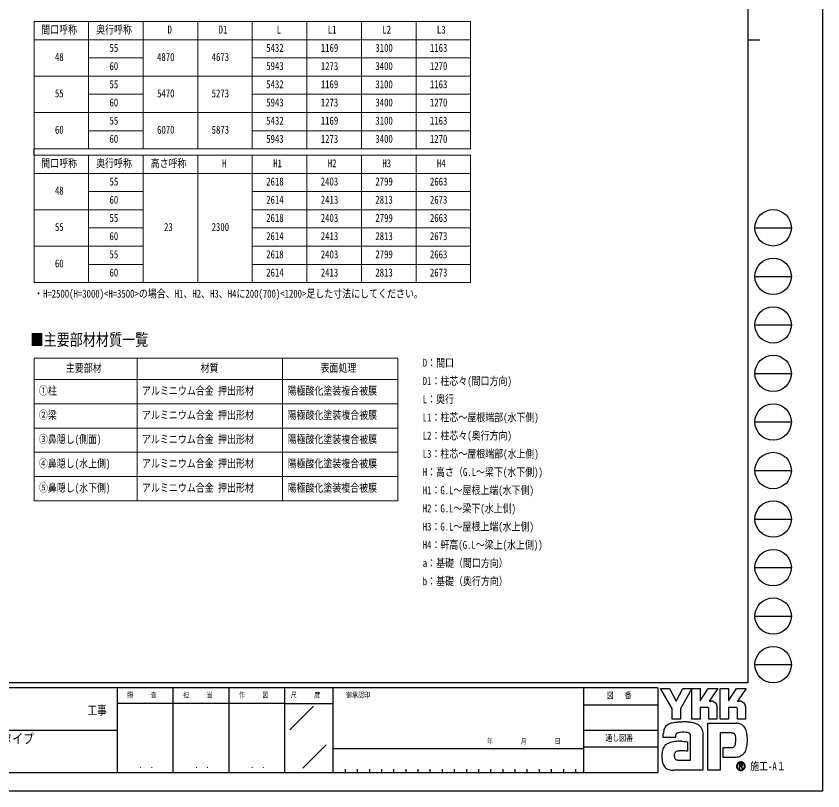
# Model space of a CAD drawing. Units: millimetres, scale not verified. Extents: x -16820 to 16820, y -11880 to 11880.
# Drawn here: x 3515 to 16820, y -11880 to 889 of the extents above; entities that cross this region are included whole.
import ezdxf
from ezdxf.enums import TextEntityAlignment as Align

# ---------------------------------------------------------------- set-up
doc = ezdxf.new("R2010")
doc.units = ezdxf.units.MM
doc.header["$LTSCALE"] = 50
doc.layers.add('0-1_TABLE1', color=7, linetype='Continuous', lineweight=18)
for name, color, linetype in [('0-2_USER1', 3, 'Continuous'), ('0-3_YKK_11', 7, 'Continuous'), ('0-8_YKK_ZWAK', 7, 'Continuous')]:
    doc.layers.add(name, color=color, linetype=linetype)
doc.styles.add('ＭＳ ゴシック', font='')
doc.styles.get('ＭＳ ゴシック').set_extended_font_data('MS Gothic')

msp = doc.modelspace()

# ---------------------------------------------------------------- linework, layer by layer
at = {"layer": '0-1_TABLE1'}
for p, q in [((3810.08, 800.71), (11010.08, 800.71)), ((3810.08, 800.71), (3810.08, -1299.29)), ((4710.08, 800.71), (4710.08, -1299.29)), ((5610.08, 800.71), (5610.08, -1299.29)), ((6510.08, 800.71), (6510.08, -1299.29)), ((7410.08, 800.71), (7410.08, -1299.29)), ((8310.08, 800.71), (8310.08, -1299.29)), ((9210.08, 800.71), (9210.08, -1299.29)), ((10110.08, 800.71), (10110.08, -1299.29)), ((11010.08, 800.71), (11010.08, -1299.29)), ((3810.08, 500.71), (11010.08, 500.71)), ((4710.08, 200.71), (5610.08, 200.71)), ((7410.08, 200.71), (11010.08, 200.71)), ((3810.08, -99.29), (11010.08, -99.29)), ((4710.08, -399.29), (5610.08, -399.29)), ((7410.08, -399.29), (11010.08, -399.29)), ((3810.08, -699.29), (11010.08, -699.29)), ((4710.08, -999.29), (5610.08, -999.29)), ((7410.08, -999.29), (11010.08, -999.29)), ((3810.08, -1299.29), (11010.08, -1299.29)), ((3810.08, -1402.29), (11010.08, -1402.29)), ((3810.08, -1402.29), (3810.08, -3502.29)), ((4710.08, -1402.29), (4710.08, -3502.29)), ((5610.08, -1402.29), (5610.08, -3502.29)), ((6510.08, -1402.29), (6510.08, -3502.29)), ((7410.08, -1402.29), (7410.08, -3502.29)), ((8310.08, -1402.29), (8310.08, -3502.29)), ((9210.08, -1402.29), (9210.08, -3502.29)), ((10110.08, -1402.29), (10110.08, -3502.29)), ((11010.08, -1402.29), (11010.08, -3502.29)), ((3810.08, -1702.29), (11010.08, -1702.29)), ((4710.08, -2002.29), (5610.08, -2002.29)), ((7410.08, -2002.29), (11010.08, -2002.29)), ((3810.08, -2302.29), (5610.08, -2302.29)), ((7410.08, -2302.29), (11010.08, -2302.29)), ((4710.08, -2602.29), (5610.08, -2602.29)), ((7410.08, -2602.29), (11010.08, -2602.29)), ((3810.08, -2902.29), (5610.08, -2902.29)), ((7410.08, -2902.29), (11010.08, -2902.29)), ((4710.08, -3202.29), (5610.08, -3202.29)), ((7410.08, -3202.29), (11010.08, -3202.29)), ((3810.08, -3502.29), (11010.08, -3502.29)), ((3810.08, -4750.29), (9810.08, -4750.29)), ((3810.08, -4750.29), (3810.08, -7100.29)), ((5510.08, -4750.29), (5510.08, -7100.29)), ((7910.08, -4750.29), (7910.08, -7100.29)), ((9810.08, -4750.29), (9810.08, -7100.29)), ((3810.08, -5100.29), (9810.08, -5100.29)), ((3810.08, -5500.29), (9810.08, -5500.29)), ((3810.08, -5900.29), (9810.08, -5900.29)), ((3810.08, -6300.29), (9810.08, -6300.29)), ((3810.08, -6700.29), (9810.08, -6700.29)), ((3810.08, -7100.29), (9810.08, -7100.29))]:
    msp.add_line(p, q, dxfattribs=at)
at = {"layer": '0-3_YKK_11'}
msp.add_line((3810.08, -1402.29), (3810.08, -1299.29), dxfattribs=at)
at = {"layer": '0-8_YKK_ZWAK'}
for p, q in [((15580.08, 11100), (15580.08, -10100)), ((15580.08, 500), (15780.08, 500)), ((15700.08, -2600), (16300.08, -2600)), ((15700.08, -3400), (16300.08, -3400)), ((15700.08, -4200), (16300.08, -4200)), ((15700.08, -5000), (16300.08, -5000)), ((15700.08, -5800), (16300.08, -5800)), ((15700.08, -6600), (16300.08, -6600)), ((15700.08, -7400), (16300.08, -7400)), ((15700.08, -8200), (16300.08, -8200)), ((15700.08, -9000), (16300.08, -9000)), ((15700.08, -9800), (16300.08, -9800)), ((15580.08, -10100), (-15619.92, -10100)), ((5180.08, -10180), (-19.92, -10180)), ((6100.08, -10180), (6100.08, -11580)), ((7020.08, -10180), (7020.08, -11580)), ((7940.08, -10180), (7940.08, -11580)), ((8740.08, -10180), (7940.08, -10180)), ((12870.08, -10180), (8740.08, -10180)), ((8740.08, -10180), (8740.08, -11580)), ((12870.08, -10180), (12870.08, -11580)), ((14100.08, -10180), (12870.08, -10180)), ((14100.08, -10180), (14100.08, -11580)), ((7940.08, -10440), (5180.08, -10440)), ((7940.08, -10440), (8740.08, -10440)), ((8028.42, -10873.16), (8420.15, -10481.43)), ((12870.08, -10460), (14100.08, -10460)), ((-19.92, -10880), (5180.08, -10880)), ((12870.08, -10880), (14100.08, -10880)), ((8242.69, -11503.95), (8627.57, -11119.07)), ((14100.08, -11160), (12870.08, -11160)), ((8740.08, -11180), (12870.08, -11180)), ((15516.66, -11422.88), (15516.66, -11422.88)), ((8940.08, -11520), (8940.08, -11580)), ((9140.08, -11520), (9140.08, -11580)), ((9340.08, -11520), (9340.08, -11580)), ((9540.08, -11520), (9540.08, -11580)), ((9740.08, -11520), (9740.08, -11580)), ((9940.08, -11520), (9940.08, -11580)), ((10140.08, -11520), (10140.08, -11580)), ((10340.08, -11520), (10340.08, -11580)), ((10540.08, -11520), (10540.08, -11580)), ((10740.08, -11520), (10740.08, -11580)), ((10940.08, -11520), (10940.08, -11580)), ((11140.08, -11520), (11140.08, -11580)), ((11340.08, -11520), (11340.08, -11580)), ((11540.08, -11520), (11540.08, -11580)), ((11740.08, -11520), (11740.08, -11580)), ((11940.08, -11520), (11940.08, -11580)), ((12140.08, -11520), (12140.08, -11580)), ((12340.08, -11520), (12340.08, -11580)), ((12540.08, -11520), (12540.08, -11580)), ((12740.08, -11520), (12740.08, -11580)), ((15466.69, -11535.92), (15466.69, -11535.92)), ((-19.92, -11580), (5180.08, -11580)), ((5180.08, -11580), (7940.08, -11580)), ((7940.08, -11580), (8740.08, -11580)), ((8740.08, -11580), (12870.08, -11580)), ((12870.08, -11580), (14100.08, -11580))]:
    msp.add_line(p, q, dxfattribs=at)
for points in [[(-16820, -11880), (16820, -11880), (16820, 11880), (-16820, 11880)], [(14144.08, -10192), (14291.32, -10192), (14401.89, -10400.4), (14512.16, -10192), (14659.51, -10192), (14470.69, -10527.96), (14470.69, -10696.54), (14336.39, -10696.54), (14336.39, -10523.43)]]:
    msp.add_lwpolyline(points, close=True, dxfattribs=at)
for points in [[(7940.08, -10180), (5180.08, -10180), (5180.08, -11580)], [(14922.19, -10506.44), (14795.08, -10506.44), (14795.08, -10696.39), (14659.66, -10696.39), (14659.66, -10192), (14795.08, -10192), (14795.08, -10398.34), (14928.28, -10192), (15087.35, -10192), (14944.64, -10400.85), (14949.7, -10400.85), (14955.28, -10400.85), (14961.01, -10400.85), (14966.53, -10400.85), (14971.46, -10400.85), (14975.44, -10400.85), (14978.1, -10400.85), (14979.07, -10400.85)], [(15390.05, -10506.44), (15263.08, -10506.44), (15263.08, -10696.54), (15127.58, -10696.54), (15127.58, -10192), (15263.08, -10192), (15263.08, -10398.34), (15396.13, -10192), (15555.21, -10192), (15412.49, -10400.85), (15417.6, -10400.85), (15423.21, -10400.85), (15428.95, -10400.85), (15434.45, -10400.85), (15439.37, -10400.85), (15443.32, -10400.85), (15445.97, -10400.85), (15446.93, -10400.85)], [(15018.02, -10408.85), (15034.2, -10418.09), (15047.89, -10430.13), (15058.9, -10444.47), (15067.02, -10460.6), (15072.04, -10477.99), (15073.77, -10496.14), (15073.77, -10696.87), (14941.64, -10696.87), (14941.64, -10525.64)], [(15485.93, -10408.85), (15502.15, -10418.09), (15515.9, -10430.13), (15526.96, -10444.47), (15535.13, -10460.6), (15540.19, -10477.99), (15541.92, -10496.14), (15541.92, -10696.54), (15409.5, -10696.54), (15409.5, -10525.64)], [(15315.48, -10926.03), (15124.78, -10926.03), (15124.78, -11540), (14924.92, -11540), (14924.92, -10763.17), (15389.41, -10763.17)], [(14830.83, -10876.66), (14836.51, -10899.61), (14839.72, -10924.17), (14840.74, -10950.34), (14840.74, -11540), (14358.21, -11540)], [(15514.85, -10818.05), (15527.89, -10834.5), (15537.65, -10850.44), (15544.46, -10864.86)], [(14419.18, -10929.25), (14409.89, -10934.48), (14402.64, -10940.87), (14397.15, -10948.33), (14393.17, -10956.78), (14390.42, -10966.12), (14388.64, -10976.28), (14387.56, -10987.16), (14386.92, -10998.67), (14186.98, -10999.16), (14187.56, -10971.81), (14188.67, -10941.09)], [(14495.79, -11062.11), (14533.63, -11064.61), (14563.38, -11067.94), (14582.84, -11071.07), (14589.82, -11072.93), (14589.82, -11225.89), (14567.69, -11223.56), (14543.42, -11222.24), (14518.59, -11221.73), (14494.75, -11221.81), (14473.47, -11222.25), (14456.33, -11222.84), (14444.9, -11223.35), (14440.74, -11223.57), (14423.45, -11226.73), (14408.54, -11231.68), (14396.01, -11238.45), (14385.87, -11247.08), (14378.11, -11257.59), (14372.73, -11270.02), (14369.74, -11284.4), (14369.14, -11300.76), (14371.05, -11318.75), (14374.87, -11333.63), (14380.37, -11345.67), (14387.31, -11355.16), (14395.44, -11362.38), (14404.54, -11367.62), (14414.35, -11371.16), (14424.64, -11373.29), (14637.05, -11373.29), (14637.05, -10980.3), (14637.11, -10972.5), (14636.7, -10964.89), (14635.71, -10957.55), (14634, -10950.58), (14631.45, -10944.1), (14627.94, -10938.19), (14623.35, -10932.95), (14617.55, -10928.5)], [(14617.55, -10928.5), (14605.09, -10923.61), (14585.18, -10919.46), (14559.76, -10916.41), (14530.83, -10914.78), (14500.33, -10914.91), (14470.25, -10917.14)], [(15383.31, -11043.99), (15383.06, -11018.53), (15381.84, -10995.59), (15378.97, -10975.45), (15373.75, -10958.37)], [(15498.25, -11283.89), (15479.8, -11298.23), (15460.58, -11309.5), (15440.73, -11317.92), (15420.4, -11323.68), (15399.74, -11326.98), (15378.88, -11328.04), (15173.44, -11328.04), (15173.44, -11166.65), (15289.29, -11166.65), (15310.65, -11166.35), (15329.43, -11164.54), (15345.54, -11159.81)], [(15498.42, -11450.39), (15498.33, -11448.04), (15498.03, -11445.79), (15497.55, -11443.62), (15496.87, -11441.55), (15496.01, -11439.59), (15494.96, -11437.75), (15493.73, -11436.03), (15492.32, -11434.45), (15490.47, -11432.81), (15488.41, -11431.38), (15486.16, -11430.17), (15483.73, -11429.17), (15481.11, -11428.39), (15478.33, -11427.83), (15475.4, -11427.49), (15472.31, -11427.37), (15441.99, -11427.37), (15441.99, -11516.56), (15451.16, -11516.56), (15451.16, -11436.47), (15472.31, -11436.47), (15474.49, -11436.54), (15476.55, -11436.75), (15478.47, -11437.11), (15480.25, -11437.6), (15481.89, -11438.22), (15483.37, -11438.98), (15484.7, -11439.87), (15485.86, -11440.89)], [(15489.44, -11450.39), (15488.88, -11454.67), (15487.35, -11458.05), (15485.05, -11460.63), (15482.18, -11462.5), (15478.97, -11463.78), (15475.62, -11464.56), (15472.33, -11464.96), (15469.31, -11465.06), (15461.38, -11465.06), (15465.38, -11471.88), (15491.57, -11516.86), (15502.06, -11516.86), (15476.8, -11473.56), (15479.17, -11473.09), (15481.42, -11472.5), (15483.56, -11471.78), (15485.58, -11470.93), (15487.47, -11469.96), (15489.23, -11468.86), (15490.85, -11467.64), (15492.32, -11466.3)]]:
    msp.add_lwpolyline(points, dxfattribs=at)
for centre in [(16000.08, -2600), (16000.08, -3400), (16000.08, -4200), (16000.08, -5000), (16000.08, -5800), (16000.08, -6600), (16000.08, -7400), (16000.08, -8200), (16000.08, -9000), (16000.08, -9800)]:
    msp.add_circle(centre, 300, dxfattribs=at)
for centre, radius, start, end in [((14922.9, -10525.17), 18.75, 358.57817, 92.1683), ((14979.26, -10500.76), 99.91, 78.26798, 90.11215), ((14980.7, -10493.48), 92.5, 66.19963, 78.22058), ((15390.84, -10525.08), 18.66, 358.29941, 92.43455), ((15447.12, -10500.93), 100.09, 78.27851, 90.10826), ((15448.5, -10493.92), 92.94, 66.2483, 78.23226), ((14358.86, -10942.98), 181.11, 108.37421, 122.42809), ((14389.17, -11050.77), 293, 100.93159, 107.35499), ((14488.21, -11531.27), 783.59, 97.86054, 101.37938), ((14534.71, -11854.32), 1109.97, 94.90201, 97.9576), ((14537.88, -11880.18), 1136.01, 91.6169, 94.94971), ((14533.48, -11696.24), 952.01, 87.51794, 91.66439), ((14545.84, -11431.1), 686.59, 81.92631, 87.59083), ((14582.35, -11180.92), 433.76, 73.67137, 82.05943), ((14636.5, -10999.67), 244.6, 60.60528, 73.9085), ((15381.82, -10976.85), 213.82, 78.73198, 87.96551), ((15388.09, -10944.79), 181.15, 69.03034, 78.69541), ((15393.93, -10929.2), 164.51, 59.39484, 68.9885), ((14551.22, -10961.83), 363.14, 171.55622, 176.72493), ((14428.16, -10943.47), 238.72, 163.48385, 171.57982), ((14366.42, -10925.15), 174.32, 152.2125, 163.4865), ((14339.75, -10911.36), 144.29, 138.03852, 152.12015), ((14339.73, -10912.03), 144.73, 122.60463, 137.83438), ((14658.67, -10955.46), 195.21, 52.17347, 59.90542), ((14678.5, -10929.79), 162.78, 43.55042, 52.14561), ((14689.43, -10919.23), 147.59, 34.48659, 43.50182), ((14689.5, -10919.01), 147.4, 25.58915, 34.43128), ((14676.39, -10925.15), 161.88, 17.43089, 25.54591), ((15396.64, -10924.46), 159.04, 50.3012, 59.3616), ((15395.65, -10925.57), 160.53, 42.05209, 50.28551), ((15316.37, -10971.25), 251.69, 14.76267, 25.00486), ((15162.01, -11013.32), 411.68, 7.9139, 14.95041), ((14471.96, -11054.52), 135.93, 102.4979, 112.84632), ((14498.26, -11167.97), 252.4, 96.37207, 102.75341), ((15316.57, -11024.04), 98.02, 77.94572, 90.63794), ((15325.08, -10984.07), 57.15, 60.20991, 77.92418), ((15330.61, -10973.68), 45.39, 39.8078, 59.75378), ((15322.85, -10979.62), 55.15, 22.65544, 39.38165), ((15007.83, -11035.74), 567.48, 2.54376, 8.01251), ((14919.45, -11040.38), 655.97, 357.76419, 2.60674), ((14369.83, -11265.16), 203.61, 153.89178, 164.94341), ((14339.71, -11250.68), 170.2, 142.04688, 153.80771), ((14333.9, -11246.51), 163.05, 130.60221, 141.94427), ((14343.5, -11258.05), 178.07, 120.60724, 130.53081), ((14362.46, -11290.29), 215.47, 112.58838, 120.58162), ((14387.97, -11351.6), 281.87, 106.61303, 112.59024), ((14428.1, -11486.45), 422.57, 99.87193, 106.59825), ((14450.58, -11613.09), 551.18, 94.78469, 99.91711), ((14461.52, -11739.08), 677.65, 90.80099, 94.81812), ((14463.18, -11832.9), 771.48, 87.57779, 90.82714), ((15326.88, -11117.71), 46.05, 293.91672, 314.09376), ((15320.6, -11112.17), 54.4, 314.78099, 333.92928), ((15280.2, -11092.55), 99.31, 334.00676, 347.34989), ((15169.99, -11067.03), 212.44, 347.14308, 355.40008), ((14928.81, -11046.31), 454.5, 355.2339, 0.29193), ((15253.62, -11100.47), 315.9, 339.22498, 347.31457), ((15076.6, -11059.17), 497.67, 347.15166, 352.97565), ((14944.68, -11042.01), 630.7, 352.8937, 357.82206), ((14552.53, -11293.95), 389.16, 174.55588, 182.47272), ((14435.93, -11282.78), 272.02, 164.97537, 174.56739), ((15364.91, -11133.55), 200.95, 311.57033, 318.66243), ((15341.65, -11113.15), 231.89, 318.67367, 325.29112), ((15401.44, -11157.7), 157.39, 326.23251, 339.61931), ((14769.99, -11290.53), 606.59, 181.90948, 187.89042), ((14514.77, -11326.42), 348.86, 187.80471, 196.36971), ((14380.02, -11366.23), 208.35, 196.3102, 208.20993), ((15466.81, -11472.76), 70.56, 90.09157, 179.92363), ((15466.36, -11472.53), 62.75, 134.8007, 180.12175), ((15466.55, -11472.18), 62.62, 89.86602, 135.149), ((15466.82, -11472.65), 63.1, 45.03108, 90.11509), ((15466.8, -11472.62), 70.43, 44.93442, 90.08536), ((15476.03, -11450.01), 13.41, 358.3894, 42.86139), ((15466.86, -11472.67), 63.09, 0.00643, 45.07115), ((15467.36, -11472.41), 69.88, 359.78949, 45.13288), ((14321.34, -11397.46), 141.88, 208.29777, 223.35561), ((14308.1, -11409.1), 124.27, 223.64205, 239.63663), ((14319.09, -11389.12), 147.06, 239.8785, 253.65355), ((14339.2, -11320.03), 219.02, 253.69102, 263.74909), ((14356.23, -11168.39), 371.62, 263.68487, 270.30455), ((15466.38, -11472.84), 70.14, 179.86065, 225.14399), ((15466.11, -11472.93), 62.49, 179.75513, 225.29722), ((15466.71, -11472.84), 70.37, 224.94536, 269.98445), ((15466.57, -11473.5), 62.42, 224.62822, 270.10973), ((15466.59, -11472.56), 63.35, 270.09072, 359.90926), ((15466.71, -11472.5), 70.72, 269.98802, 314.93777), ((15476.3, -11451.03), 22.14, 316.37674, 1.6565), ((15467.19, -11472.95), 70.06, 314.92572, 0.23508)]:
    msp.add_arc(centre, radius, start, end, dxfattribs=at)

# ---------------------------------------------------------------- texts
at = {"layer": '0-1_TABLE1', "style": 'ＭＳ ゴシック', "width": 0.8}
for s, p in [('間口呼称', (3928.88, 560.71)), ('奥行呼称', (4833.68, 560.71)), ('D', (6012.08, 560.71)), ('D1', (6854.48, 560.71)), ('L', (7812.08, 560.71)), ('L1', (8654.48, 560.71)), ('L2', (9554.48, 560.71)), ('L3', (10454.48, 560.71)), ('55', (5054.48, 260.71)), ('5432', (7639.28, 260.71)), ('1169', (8539.28, 260.71)), ('3100', (9439.28, 260.71)), ('1163', (10339.28, 260.71)), ('48', (4154.48, 110.71)), ('4870', (5839.28, 110.71)), ('4673', (6739.28, 110.71)), ('60', (5054.48, -39.29)), ('5943', (7639.28, -39.29)), ('1273', (8539.28, -39.29)), ('3400', (9439.28, -39.29)), ('1270', (10339.28, -39.29)), ('55', (5054.48, -339.29)), ('5432', (7639.28, -339.29)), ('1169', (8539.28, -339.29)), ('3100', (9439.28, -339.29)), ('1163', (10339.28, -339.29)), ('55', (4154.48, -489.29)), ('5470', (5839.28, -489.29)), ('5273', (6739.28, -489.29)), ('60', (5054.48, -639.29)), ('5943', (7639.28, -639.29)), ('1273', (8539.28, -639.29)), ('3400', (9439.28, -639.29)), ('1270', (10339.28, -639.29)), ('55', (5054.48, -939.29)), ('5432', (7639.28, -939.29)), ('1169', (8539.28, -939.29)), ('3100', (9439.28, -939.29)), ('1163', (10339.28, -939.29)), ('60', (4154.48, -1089.29)), ('6070', (5839.28, -1089.29)), ('5873', (6739.28, -1089.29)), ('60', (5054.48, -1239.29)), ('5943', (7639.28, -1239.29)), ('1273', (8539.28, -1239.29)), ('3400', (9439.28, -1239.29)), ('1270', (10339.28, -1239.29)), ('間口呼称', (3928.88, -1642.29)), ('奥行呼称', (4833.68, -1642.29)), ('高さ呼称', (5733.68, -1642.29)), ('H', (6912.08, -1642.29)), ('H1', (7754.48, -1642.29)), ('H2', (8654.48, -1642.29)), ('H3', (9554.48, -1642.29)), ('H4', (10454.48, -1642.29)), ('55', (5054.48, -1942.29)), ('2618', (7639.28, -1942.29)), ('2403', (8539.28, -1942.29)), ('2799', (9439.28, -1942.29)), ('2663', (10339.28, -1942.29)), ('48', (4154.48, -2092.29)), ('60', (5054.48, -2242.29)), ('2614', (7639.28, -2242.29)), ('2413', (8539.28, -2242.29)), ('2813', (9439.28, -2242.29)), ('2673', (10339.28, -2242.29)), ('55', (5054.48, -2542.29)), ('2618', (7639.28, -2542.29)), ('2403', (8539.28, -2542.29)), ('2799', (9439.28, -2542.29)), ('2663', (10339.28, -2542.29)), ('55', (4154.48, -2692.29)), ('23', (5954.48, -2692.29)), ('2300', (6739.28, -2692.29)), ('60', (5054.48, -2842.29)), ('2614', (7639.28, -2842.29)), ('2413', (8539.28, -2842.29)), ('2813', (9439.28, -2842.29)), ('2673', (10339.28, -2842.29)), ('55', (5054.48, -3142.29)), ('2618', (7639.28, -3142.29)), ('2403', (8539.28, -3142.29)), ('2799', (9439.28, -3142.29)), ('2663', (10339.28, -3142.29)), ('60', (4154.48, -3292.29)), ('60', (5054.48, -3442.29)), ('2614', (7639.28, -3442.29)), ('2413', (8539.28, -3442.29)), ('2813', (9439.28, -3442.29)), ('2673', (10339.28, -3442.29)), ('主要部材', (4333.68, -5015.29)), ('材質', (6556.48, -5015.29)), ('表面処理', (8533.68, -5015.29)), ('①柱', (3890.08, -5390.29)), ('アルミニウム合金 押出形材', (5590.08, -5390.29)), ('陽極酸化塗装複合被膜', (7990.08, -5390.29)), ('②梁', (3890.08, -5790.29)), ('アルミニウム合金 押出形材', (5590.08, -5790.29)), ('陽極酸化塗装複合被膜', (7990.08, -5790.29)), ('③鼻隠し(側面)', (3890.08, -6190.29)), ('アルミニウム合金 押出形材', (5590.08, -6190.29)), ('陽極酸化塗装複合被膜', (7990.08, -6190.29)), ('④鼻隠し(水上側)', (3890.08, -6590.29)), ('アルミニウム合金 押出形材', (5590.08, -6590.29)), ('陽極酸化塗装複合被膜', (7990.08, -6590.29)), ('⑤鼻隠し(水下側)', (3890.08, -6990.29)), ('アルミニウム合金 押出形材', (5590.08, -6990.29)), ('陽極酸化塗装複合被膜', (7990.08, -6990.29))]:
    msp.add_text(s, height=132, dxfattribs=at).set_placement(p, align=Align.BOTTOM_LEFT)
at = {"layer": '0-2_USER1', "style": 'ＭＳ ゴシック', "width": 0.8}
for s, height, p in [('・H=2500(H=3000)<H=3500>の場合、H1、H2、H3、H4に200(700)<1200>足した寸法にしてください。', 132, (3810.08, -3790.85)), ('■主要部材材質一覧', 197.9, (3750.5, -4601.75)), ('D：間口', 132, (10220.51, -4930.29)), ('D1：柱芯々(間口方向)', 132, (10220.51, -5230.29)), ('L：奥行', 132, (10220.51, -5530.29)), ('L1：柱芯～屋根端部(水下側)', 132, (10220.51, -5830.29)), ('L2：柱芯々(奥行方向)', 132, (10220.51, -6130.29)), ('L3：柱芯～屋根端部(水上側)', 132, (10220.51, -6430.29)), ('H：高さ（G.L～梁下(水下側))', 132, (10220.51, -6730.29)), ('H1：G.L～屋根上端(水下側)', 132, (10220.51, -7030.29)), ('H2：G.L～梁下(水上側)', 132, (10220.51, -7330.29)), ('H3：G.L～屋根上端(水上側)', 132, (10220.51, -7630.29)), ('H4：軒高(G.L～梁上(水上側))', 132, (10220.51, -7930.29)), ('a：基礎（間口方向）', 132, (10220.51, -8230.29)), ('b：基礎（奥行方向）', 132, (10220.51, -8530.29)), ('カーポート ジーポートPro 1500タイプ\u3000', 164.2, (675.3, -11150.13))]:
    msp.add_text(s, height=height, dxfattribs=at).set_placement(p, align=Align.BOTTOM_LEFT)
at = {"layer": '0-8_YKK_ZWAK', "style": 'ＭＳ ゴシック', "width": 0.8}
for s, height, p in [('照     査', 87.98, (5345.68, -10370)), ('担     当', 87.98, (6268.88, -10370)), ('作     図', 87.98, (7188.88, -10370)), ('尺     度', 87.98, (8045.68, -10370)), ('御承認印', 87.98, (8956.55, -10370)), ('図\u3000 番', 102.6, (13253.61, -10390)), ('工事', 146.6, (4689.33, -10669.86)), ('年        月        日', 87.98, (11279.63, -11132.86)), ('通し図番', 102.6, (13231.21, -11090)), ('施工-A１', 132, (15620.08, -11580)), ('． ．', 103.7, (5540, -11537.41)), ('． ．', 103.7, (6460, -11537.41)), ('． ．', 103.7, (7380, -11537.41))]:
    msp.add_text(s, height=height, dxfattribs=at).set_placement(p, align=Align.BOTTOM_LEFT)

doc.saveas('drawing.dxf')
